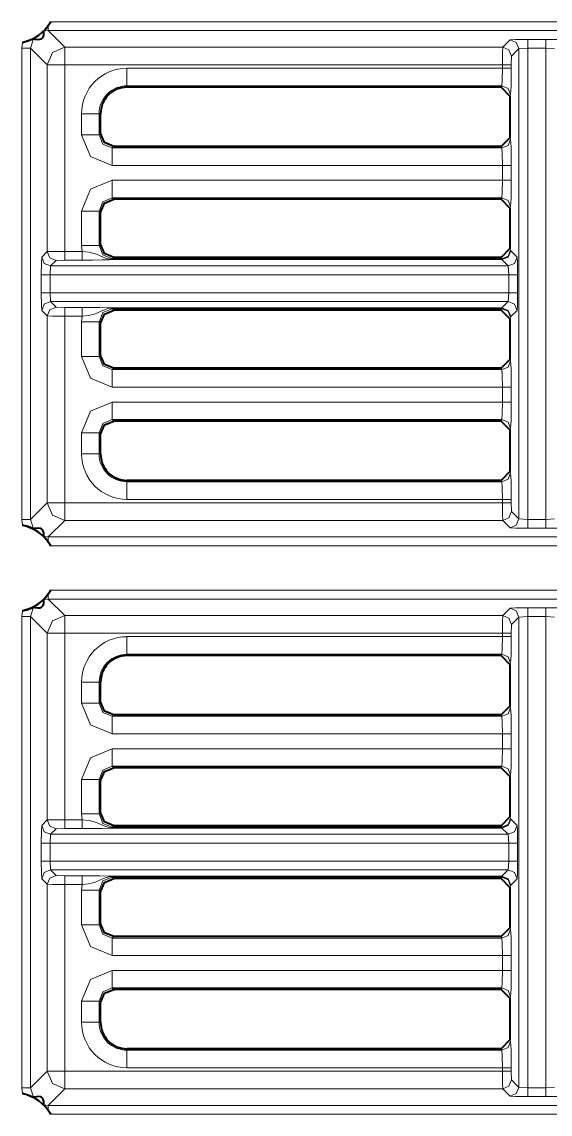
# Model space of a CAD drawing. Header units: millimetres. Extents: x 0 to 2941, y -405 to 1422.
# Drawn here: x 1049.6 to 1079.6, y 455.9 to 518 of the extents above; entities that cross this region are included whole.
import ezdxf

# ---------------------------------------------------------------- set-up
doc = ezdxf.new("R2010")
doc.units = ezdxf.units.MM
doc.layers.add('FINE', color=9, linetype='Continuous')
doc.layers.add('OUTLINE', color=7, linetype='Continuous')

msp = doc.modelspace()

# ---------------------------------------------------------------- linework, layer by layer
at = {"layer": 'FINE', "lineweight": 9}
for p, q in [((1105.804, 517.977), (1051.224, 517.977)), ((1050.824, 517.444), (1051.079, 517.477)), ((1051.079, 517.477), (1105.804, 517.477)), ((1052.023, 516.534), (1051.079, 517.477)), ((1049.615, 516.801), (1049.579, 516.478)), ((1050.079, 516.478), (1050.237, 517.017)), ((1050.079, 516.478), (1051.023, 515.534)), ((1050.079, 489.703), (1050.079, 516.478)), ((1076.884, 516.534), (1052.023, 516.534)), ((1077.304, 516.954), (1076.884, 516.534)), ((1077.384, 516.034), (1077.804, 516.454)), ((1077.804, 516.454), (1078.304, 516.479)), ((1077.804, 516.454), (1077.804, 489.727)), ((1078.304, 516.479), (1079.33, 516.479)), ((1078.304, 489.702), (1078.304, 516.479)), ((1079.33, 516.479), (1079.33, 489.702)), ((1079.33, 516.479), (1079.829, 516.454)), ((1077.371, 515.534), (1077.384, 516.034)), ((1051.023, 515.534), (1051.023, 504.921)), ((1052.023, 515.534), (1076.871, 515.534)), ((1052.023, 504.934), (1052.023, 515.534)), ((1076.871, 515.338), (1055.549, 515.338)), ((1076.871, 515.534), (1076.871, 515.338)), ((1077.371, 515.338), (1077.371, 515.534)), ((1055.549, 514.34), (1076.834, 514.34)), ((1055.549, 514.259), (1055.549, 514.34)), ((1076.834, 514.34), (1076.793, 514.259)), ((1077.293, 513.758), (1077.334, 513.84)), ((1052.969, 512.758), (1052.969, 511.561)), ((1053.967, 512.758), (1054.049, 512.758)), ((1053.967, 511.561), (1053.967, 512.758)), ((1054.049, 511.642), (1053.967, 511.561)), ((1054.716, 510.812), (1054.797, 510.893)), ((1077.334, 511.311), (1077.293, 511.394)), ((1054.716, 509.813), (1076.871, 509.813)), ((1076.871, 509.813), (1076.871, 508.973)), ((1077.371, 508.973), (1077.371, 509.813)), ((1076.871, 508.973), (1054.716, 508.973)), ((1054.716, 507.975), (1076.834, 507.975)), ((1054.797, 507.893), (1054.716, 507.975)), ((1076.834, 507.975), (1076.793, 507.893)), ((1052.969, 507.226), (1052.969, 505.261)), ((1053.967, 507.226), (1054.049, 507.145)), ((1053.967, 505.261), (1053.967, 507.226)), ((1077.293, 507.393), (1077.334, 507.476)), ((1054.049, 505.342), (1053.967, 505.261)), ((1051.023, 504.921), (1050.708, 504.606)), ((1052.999, 504.934), (1052.023, 504.934)), ((1052.969, 505.261), (1052.999, 504.934)), ((1077.334, 505.011), (1077.293, 505.094)), ((1051.182, 503.606), (1051.208, 504.106)), ((1051.523, 504.422), (1052.023, 504.434)), ((1052.023, 504.434), (1052.999, 504.434)), ((1054.716, 504.512), (1054.797, 504.593)), ((1076.834, 504.512), (1054.716, 504.512)), ((1054.716, 504.463), (1076.842, 504.463)), ((1076.793, 504.593), (1076.834, 504.512)), ((1076.834, 504.512), (1076.842, 504.48)), ((1076.842, 504.463), (1077.199, 504.106)), ((1077.199, 504.106), (1077.225, 503.606)), ((1050.682, 503.606), (1050.682, 502.581)), ((1051.182, 503.606), (1077.225, 503.606)), ((1051.182, 502.581), (1051.182, 503.606)), ((1077.725, 502.581), (1077.725, 503.606)), ((1077.225, 502.581), (1051.182, 502.581)), ((1051.208, 502.081), (1051.182, 502.581)), ((1052.023, 501.753), (1051.523, 501.765)), ((1052.999, 501.753), (1052.023, 501.753)), ((1076.842, 501.724), (1054.716, 501.724)), ((1054.716, 501.707), (1076.842, 501.707)), ((1054.797, 501.593), (1054.716, 501.675)), ((1054.716, 501.675), (1076.834, 501.675)), ((1076.834, 501.675), (1076.793, 501.593)), ((1076.842, 501.707), (1076.834, 501.675)), ((1077.199, 502.081), (1076.842, 501.724)), ((1077.342, 501.224), (1077.699, 501.581)), ((1051.023, 501.266), (1051.023, 490.647)), ((1052.023, 490.647), (1052.023, 501.253)), ((1052.023, 501.253), (1052.999, 501.253)), ((1052.999, 501.253), (1052.969, 500.926)), ((1077.293, 501.093), (1077.334, 501.176)), ((1077.334, 501.176), (1077.342, 501.224)), ((1052.969, 500.926), (1052.969, 498.961)), ((1053.967, 500.926), (1054.049, 500.845)), ((1053.967, 498.961), (1053.967, 500.926)), ((1054.049, 499.042), (1053.967, 498.961)), ((1077.334, 498.711), (1077.293, 498.794)), ((1054.716, 498.212), (1054.797, 498.293)), ((1076.834, 498.212), (1054.716, 498.212)), ((1076.793, 498.293), (1076.834, 498.212)), ((1054.716, 497.213), (1076.871, 497.213)), ((1076.871, 497.213), (1076.871, 496.373)), ((1077.371, 496.373), (1077.371, 497.213)), ((1054.716, 495.375), (1076.834, 495.375)), ((1054.797, 495.293), (1054.716, 495.375)), ((1076.834, 495.375), (1076.793, 495.293)), ((1077.293, 494.793), (1077.334, 494.876)), ((1052.969, 494.626), (1052.969, 493.422)), ((1053.967, 493.422), (1053.967, 494.626)), ((1053.967, 494.626), (1054.049, 494.545)), ((1054.049, 493.422), (1053.967, 493.422)), ((1077.334, 492.34), (1077.293, 492.422)), ((1055.549, 491.841), (1055.549, 491.922)), ((1051.023, 490.647), (1050.079, 489.703)), ((1076.871, 490.647), (1052.023, 490.647)), ((1055.549, 490.842), (1076.871, 490.842)), ((1076.871, 490.842), (1076.871, 490.647)), ((1077.371, 490.647), (1077.371, 490.842)), ((1077.384, 490.147), (1077.371, 490.647)), ((1077.804, 489.727), (1077.384, 490.147)), ((1050.237, 489.164), (1050.079, 489.703)), ((1051.079, 488.704), (1052.023, 489.647)), ((1052.023, 489.647), (1076.884, 489.647)), ((1076.884, 489.647), (1077.304, 489.227)), ((1078.304, 489.702), (1077.804, 489.727)), ((1079.33, 489.702), (1078.304, 489.702)), ((1078.304, 489.202), (1079.33, 489.202)), ((1079.829, 489.727), (1079.33, 489.702)), ((1051.079, 488.704), (1050.824, 488.736)), ((1105.804, 488.704), (1051.079, 488.704)), ((1051.224, 488.204), (1105.804, 488.204)), ((1105.804, 485.677), (1051.224, 485.677)), ((1051.079, 485.177), (1105.804, 485.177)), ((1052.023, 484.234), (1051.079, 485.177)), ((1049.615, 484.501), (1049.579, 484.178)), ((1049.579, 484.178), (1049.579, 457.403)), ((1050.079, 484.178), (1050.237, 484.717)), ((1050.079, 484.178), (1051.023, 483.234)), ((1050.079, 457.403), (1050.079, 484.178)), ((1076.884, 484.234), (1052.023, 484.234)), ((1077.304, 484.654), (1076.884, 484.234)), ((1077.804, 484.154), (1078.304, 484.179)), ((1078.304, 457.402), (1078.304, 484.179)), ((1078.304, 484.179), (1079.33, 484.179)), ((1079.33, 484.179), (1079.33, 457.402)), ((1079.33, 484.179), (1079.829, 484.154)), ((1077.371, 483.234), (1077.384, 483.734)), ((1077.384, 483.734), (1077.804, 484.154)), ((1077.804, 484.154), (1077.804, 457.427)), ((1051.023, 483.234), (1051.023, 472.621)), ((1052.023, 483.234), (1076.871, 483.234)), ((1052.023, 472.634), (1052.023, 483.234)), ((1076.871, 483.039), (1055.549, 483.039)), ((1076.871, 483.234), (1076.871, 483.039)), ((1077.371, 483.039), (1077.371, 483.234)), ((1077.293, 481.458), (1077.334, 481.54)), ((1054.716, 478.512), (1054.797, 478.593)), ((1076.793, 478.593), (1076.834, 478.512)), ((1077.334, 479.011), (1077.293, 479.093)), ((1076.834, 478.512), (1054.716, 478.512)), ((1054.716, 477.513), (1076.871, 477.513)), ((1076.871, 477.513), (1076.871, 476.673)), ((1077.371, 476.673), (1077.371, 477.513)), ((1076.871, 476.673), (1054.716, 476.673)), ((1054.716, 475.675), (1076.834, 475.675)), ((1054.797, 475.593), (1054.716, 475.675)), ((1076.834, 475.675), (1076.793, 475.593)), ((1052.969, 474.926), (1052.969, 472.961)), ((1053.967, 474.926), (1054.049, 474.844)), ((1077.293, 475.093), (1077.334, 475.175)), ((1051.023, 472.621), (1050.708, 472.306)), ((1052.999, 472.634), (1052.023, 472.634)), ((1052.969, 472.961), (1052.999, 472.634)), ((1077.334, 472.712), (1077.293, 472.793)), ((1077.342, 472.663), (1077.334, 472.712)), ((1077.699, 472.306), (1077.342, 472.663)), ((1051.182, 471.306), (1051.208, 471.806)), ((1051.208, 471.806), (1051.523, 472.121)), ((1077.199, 471.806), (1051.208, 471.806)), ((1051.523, 472.121), (1052.023, 472.134)), ((1052.023, 472.134), (1052.999, 472.134)), ((1054.716, 472.212), (1054.797, 472.293)), ((1076.834, 472.212), (1054.716, 472.212)), ((1054.716, 472.163), (1076.842, 472.163)), ((1076.793, 472.293), (1076.834, 472.212)), ((1076.834, 472.212), (1076.842, 472.18)), ((1076.842, 472.163), (1077.199, 471.806)), ((1077.199, 471.806), (1077.225, 471.306)), ((1050.682, 471.306), (1050.682, 470.281)), ((1051.182, 471.306), (1077.225, 471.306)), ((1051.182, 470.281), (1051.182, 471.306)), ((1077.225, 471.306), (1077.225, 470.281)), ((1077.725, 470.281), (1077.725, 471.306)), ((1077.225, 470.281), (1051.182, 470.281)), ((1051.208, 469.781), (1051.182, 470.281)), ((1077.225, 470.281), (1077.199, 469.781)), ((1051.208, 469.781), (1077.199, 469.781)), ((1051.523, 469.465), (1051.208, 469.781)), ((1052.023, 469.453), (1051.523, 469.465)), ((1052.999, 469.453), (1052.023, 469.453)), ((1076.842, 469.423), (1054.716, 469.423)), ((1054.716, 469.407), (1076.842, 469.407)), ((1054.797, 469.293), (1054.716, 469.375)), ((1054.716, 469.375), (1076.834, 469.375)), ((1076.834, 469.375), (1076.793, 469.293)), ((1076.842, 469.407), (1076.834, 469.375)), ((1077.199, 469.781), (1076.842, 469.423)), ((1052.023, 458.347), (1052.023, 468.953)), ((1052.023, 468.953), (1052.999, 468.953)), ((1052.999, 468.953), (1052.969, 468.626)), ((1077.293, 468.793), (1077.334, 468.875)), ((1077.334, 468.875), (1077.342, 468.924)), ((1052.969, 468.626), (1052.969, 466.661)), ((1053.967, 468.626), (1054.049, 468.545)), ((1077.334, 466.411), (1077.293, 466.493)), ((1054.716, 465.912), (1054.797, 465.993)), ((1076.834, 465.912), (1054.716, 465.912)), ((1076.793, 465.993), (1076.834, 465.912)), ((1076.871, 464.073), (1054.716, 464.073)), ((1054.716, 463.075), (1076.834, 463.075)), ((1054.797, 462.993), (1054.716, 463.075)), ((1076.834, 463.075), (1076.793, 462.993)), ((1077.293, 462.493), (1077.334, 462.576)), ((1052.969, 462.326), (1052.969, 461.122)), ((1053.967, 462.326), (1054.049, 462.244)), ((1053.967, 461.122), (1053.967, 462.326)), ((1054.049, 461.122), (1053.967, 461.122)), ((1077.334, 460.04), (1077.293, 460.122)), ((1055.549, 459.541), (1055.549, 459.622)), ((1051.023, 458.347), (1050.079, 457.403)), ((1076.871, 458.347), (1052.023, 458.347)), ((1055.549, 458.543), (1076.871, 458.543)), ((1076.871, 458.543), (1076.871, 458.347)), ((1077.371, 458.347), (1077.371, 458.543)), ((1077.384, 457.847), (1077.371, 458.347)), ((1077.804, 457.427), (1077.384, 457.847)), ((1049.579, 457.403), (1049.615, 457.08)), ((1050.237, 456.864), (1050.079, 457.403)), ((1051.079, 456.403), (1052.023, 457.347)), ((1052.023, 457.347), (1076.884, 457.347)), ((1076.884, 457.347), (1077.304, 456.927)), ((1078.304, 457.402), (1077.804, 457.427)), ((1079.33, 457.402), (1078.304, 457.402)), ((1078.304, 456.902), (1079.33, 456.902)), ((1079.829, 457.427), (1079.33, 457.402)), ((1051.079, 456.403), (1050.824, 456.436)), ((1105.804, 456.403), (1051.079, 456.403)), ((1051.224, 455.904), (1105.804, 455.904))]:
    msp.add_line(p, q, dxfattribs=at)
for points in [[(1051.079, 517.755), (1051.079, 517.556), (1051.079, 517.477)], [(1050.079, 516.478), (1049.928, 516.478), (1049.579, 516.478)], [(1049.579, 516.478), (1049.579, 489.703), (1049.615, 489.379)], [(1052.023, 516.534), (1051.316, 516.241), (1051.023, 515.534)], [(1052.023, 515.534), (1052.023, 516.232), (1052.023, 516.534)], [(1076.884, 516.534), (1076.875, 516.232), (1076.871, 515.534)], [(1077.384, 516.034), (1077.237, 516.387), (1076.884, 516.534)], [(1079.33, 516.979), (1078.304, 516.979), (1077.606, 516.972), (1077.304, 516.954)], [(1077.804, 516.454), (1077.657, 516.807), (1077.304, 516.954)], [(1078.304, 516.479), (1078.304, 516.828), (1078.304, 516.979)], [(1079.33, 516.479), (1079.33, 516.828), (1079.33, 516.979)], [(1080.749, 516.534), (1080.329, 516.954), (1080.027, 516.972), (1079.33, 516.979)], [(1052.023, 515.534), (1051.325, 515.534), (1051.023, 515.534)], [(1055.549, 515.338), (1055.549, 514.65), (1055.549, 514.34)], [(1076.871, 515.338), (1076.86, 514.65), (1076.834, 514.34)], [(1077.371, 515.534), (1077.22, 515.534), (1076.871, 515.534)], [(1077.371, 515.338), (1077.22, 515.338), (1076.871, 515.338)], [(1077.334, 513.84), (1077.36, 514.306), (1077.371, 515.338)], [(1077.334, 513.84), (1077.187, 514.193), (1076.834, 514.34)], [(1052.969, 512.758), (1053.657, 512.758), (1053.967, 512.758)], [(1053.967, 511.561), (1053.657, 511.561), (1052.969, 511.561)], [(1052.969, 511.561), (1053.48, 510.325), (1054.716, 509.813)], [(1054.716, 510.812), (1054.185, 511.03), (1053.967, 511.561)], [(1076.793, 510.893), (1076.834, 510.812), (1054.716, 510.812)], [(1076.834, 510.812), (1077.187, 510.959), (1077.334, 511.311)], [(1077.371, 509.813), (1077.36, 510.846), (1077.334, 511.311)], [(1054.716, 510.812), (1054.716, 510.502), (1054.716, 509.813)], [(1076.834, 510.812), (1076.86, 510.502), (1076.871, 509.813)], [(1076.871, 509.813), (1077.22, 509.813), (1077.371, 509.813)], [(1054.716, 508.973), (1053.48, 508.462), (1052.969, 507.226)], [(1054.716, 507.975), (1054.716, 508.285), (1054.716, 508.973)], [(1076.871, 508.973), (1076.86, 508.285), (1076.834, 507.975)], [(1076.871, 508.973), (1077.22, 508.973), (1077.371, 508.973)], [(1077.334, 507.476), (1077.36, 507.941), (1077.371, 508.973)], [(1053.967, 507.226), (1054.185, 507.757), (1054.716, 507.975)], [(1076.834, 507.975), (1077.187, 507.828), (1077.334, 507.476)], [(1052.969, 507.226), (1053.657, 507.226), (1053.967, 507.226)], [(1052.023, 504.934), (1051.325, 504.93), (1051.023, 504.921)], [(1051.023, 504.921), (1051.17, 504.568), (1051.523, 504.422)], [(1052.023, 504.934), (1052.023, 504.585), (1052.023, 504.434)], [(1052.969, 505.261), (1053.657, 505.261), (1053.967, 505.261)], [(1052.999, 504.934), (1052.999, 504.585), (1052.999, 504.434)], [(1076.842, 504.48), (1054.716, 504.48), (1054.646, 504.482), (1054.559, 504.491), (1054.32, 504.551), (1053.82, 504.773), (1053.406, 504.884), (1052.999, 504.934)], [(1054.716, 504.48), (1054.716, 504.501), (1054.716, 504.512), (1054.185, 504.73), (1053.967, 505.261)], [(1076.834, 504.512), (1077.187, 504.659), (1077.334, 505.011)], [(1076.842, 504.48), (1077.194, 504.623), (1077.342, 504.963)], [(1076.842, 504.463), (1077.195, 504.61), (1077.342, 504.963)], [(1077.699, 504.606), (1077.342, 504.963), (1077.334, 505.011)], [(1050.708, 504.606), (1050.69, 504.304), (1050.682, 503.606)], [(1050.708, 504.606), (1050.854, 504.253), (1051.208, 504.106)], [(1077.199, 504.106), (1051.208, 504.106), (1051.523, 504.422)], [(1052.999, 504.434), (1053.591, 504.437), (1054.139, 504.447), (1054.547, 504.459), (1054.655, 504.463), (1054.689, 504.463), (1054.716, 504.463)], [(1054.716, 504.48), (1054.716, 504.468), (1054.716, 504.463)], [(1076.842, 504.48), (1076.842, 504.468), (1076.842, 504.463)], [(1077.199, 504.106), (1077.553, 504.253), (1077.699, 504.606)], [(1077.725, 503.606), (1077.717, 504.304), (1077.699, 504.606)], [(1050.682, 503.606), (1050.833, 503.606), (1051.182, 503.606)], [(1077.225, 503.606), (1077.225, 502.581), (1077.199, 502.081)], [(1077.225, 503.606), (1077.574, 503.606), (1077.725, 503.606)], [(1050.682, 502.581), (1050.833, 502.581), (1051.182, 502.581)], [(1050.682, 502.581), (1050.69, 501.883), (1050.708, 501.581), (1051.023, 501.266)], [(1077.225, 502.581), (1077.574, 502.581), (1077.725, 502.581)], [(1077.699, 501.581), (1077.717, 501.883), (1077.725, 502.581)], [(1050.708, 501.581), (1050.854, 501.934), (1051.208, 502.081)], [(1051.023, 501.266), (1051.17, 501.619), (1051.523, 501.765)], [(1051.523, 501.765), (1051.208, 502.081), (1077.199, 502.081)], [(1052.023, 501.253), (1052.023, 501.602), (1052.023, 501.753)], [(1052.999, 501.253), (1052.999, 501.602), (1052.999, 501.753)], [(1054.716, 501.724), (1054.704, 501.724), (1054.676, 501.724), (1054.617, 501.725), (1054.568, 501.727), (1054.494, 501.729), (1054, 501.744), (1053.53, 501.75), (1052.999, 501.753)], [(1052.999, 501.253), (1053.363, 501.296), (1053.706, 501.374), (1054.224, 501.599), (1054.361, 501.649), (1054.468, 501.679), (1054.614, 501.702), (1054.683, 501.706), (1054.716, 501.707)], [(1053.967, 500.926), (1054.185, 501.457), (1054.716, 501.675)], [(1054.716, 501.707), (1054.716, 501.719), (1054.716, 501.724)], [(1054.716, 501.675), (1054.716, 501.686), (1054.716, 501.707)], [(1076.834, 501.675), (1077.187, 501.528), (1077.334, 501.176)], [(1076.842, 501.724), (1077.195, 501.577), (1077.342, 501.224)], [(1076.842, 501.724), (1076.842, 501.719), (1076.842, 501.707)], [(1076.842, 501.707), (1077.194, 501.564), (1077.342, 501.224)], [(1077.199, 502.081), (1077.553, 501.934), (1077.699, 501.581)], [(1051.023, 501.266), (1051.325, 501.257), (1052.023, 501.253)], [(1052.969, 500.926), (1053.657, 500.926), (1053.967, 500.926)], [(1052.969, 498.961), (1053.657, 498.961), (1053.967, 498.961)], [(1052.969, 498.961), (1053.48, 497.725), (1054.716, 497.213)], [(1054.716, 498.212), (1054.185, 498.43), (1053.967, 498.961)], [(1076.834, 498.212), (1077.187, 498.359), (1077.334, 498.711)], [(1077.371, 497.213), (1077.36, 498.246), (1077.334, 498.711)], [(1054.716, 497.213), (1054.716, 497.902), (1054.716, 498.212)], [(1076.834, 498.212), (1076.86, 497.902), (1076.871, 497.213)], [(1076.871, 497.213), (1077.22, 497.213), (1077.371, 497.213)], [(1076.871, 496.373), (1054.716, 496.373), (1053.48, 495.862), (1052.969, 494.626)], [(1054.716, 495.375), (1054.716, 495.685), (1054.716, 496.373)], [(1076.871, 496.373), (1076.86, 495.685), (1076.834, 495.375)], [(1076.871, 496.373), (1077.22, 496.373), (1077.371, 496.373)], [(1077.334, 494.876), (1077.36, 495.341), (1077.371, 496.373)], [(1053.967, 494.626), (1054.185, 495.157), (1054.716, 495.375)], [(1077.334, 494.876), (1077.187, 495.228), (1076.834, 495.375)], [(1053.967, 494.626), (1053.657, 494.626), (1052.969, 494.626)], [(1053.967, 493.422), (1053.657, 493.422), (1052.969, 493.422)], [(1076.834, 491.841), (1077.187, 491.988), (1077.334, 492.34)], [(1077.371, 490.842), (1077.36, 491.875), (1077.334, 492.34)], [(1076.793, 491.922), (1076.834, 491.841), (1055.549, 491.841)], [(1055.549, 491.841), (1055.549, 491.531), (1055.549, 490.842)], [(1076.834, 491.841), (1076.86, 491.531), (1076.871, 490.842)], [(1052.023, 490.647), (1051.325, 490.647), (1051.023, 490.647)], [(1051.023, 490.647), (1051.316, 489.94), (1052.023, 489.647)], [(1052.023, 489.647), (1052.023, 489.949), (1052.023, 490.647)], [(1076.871, 490.842), (1077.22, 490.842), (1077.371, 490.842)], [(1076.871, 490.647), (1077.22, 490.647), (1077.371, 490.647)], [(1076.871, 490.647), (1076.875, 489.949), (1076.884, 489.647)], [(1076.884, 489.647), (1077.237, 489.794), (1077.384, 490.147)], [(1050.079, 489.703), (1049.928, 489.703), (1049.579, 489.703)], [(1077.304, 489.227), (1077.657, 489.374), (1077.804, 489.727)], [(1077.304, 489.227), (1077.606, 489.209), (1078.304, 489.202)], [(1078.304, 489.202), (1078.304, 489.353), (1078.304, 489.702)], [(1079.33, 489.202), (1079.33, 489.353), (1079.33, 489.702)], [(1079.33, 489.202), (1080.027, 489.209), (1080.329, 489.227)], [(1051.079, 488.704), (1051.079, 488.625), (1051.079, 488.426)], [(1050.824, 485.144), (1051.079, 485.177), (1051.079, 485.256), (1051.079, 485.455)], [(1050.079, 484.178), (1049.928, 484.178), (1049.579, 484.178)], [(1052.023, 484.234), (1051.316, 483.941), (1051.023, 483.234)], [(1052.023, 483.234), (1052.023, 483.932), (1052.023, 484.234)], [(1076.884, 484.234), (1076.875, 483.932), (1076.871, 483.234)], [(1076.884, 484.234), (1077.237, 484.087), (1077.384, 483.734)], [(1079.33, 484.679), (1078.304, 484.679), (1077.606, 484.672), (1077.304, 484.654)], [(1077.304, 484.654), (1077.657, 484.507), (1077.804, 484.154)], [(1078.304, 484.679), (1078.304, 484.528), (1078.304, 484.179)], [(1079.33, 484.679), (1079.33, 484.528), (1079.33, 484.179)], [(1080.749, 484.234), (1080.329, 484.654), (1080.027, 484.672), (1079.33, 484.679)], [(1052.023, 483.234), (1051.325, 483.234), (1051.023, 483.234)], [(1055.549, 482.04), (1055.549, 482.35), (1055.549, 483.039)], [(1076.871, 483.039), (1076.86, 482.35), (1076.834, 482.04)], [(1076.871, 483.234), (1077.22, 483.234), (1077.371, 483.234)], [(1077.371, 483.039), (1077.22, 483.039), (1076.871, 483.039)], [(1077.334, 481.54), (1077.36, 482.006), (1077.371, 483.039)], [(1055.549, 481.959), (1055.549, 482.04), (1076.834, 482.04), (1076.793, 481.959)], [(1077.334, 481.54), (1077.187, 481.893), (1076.834, 482.04)], [(1053.967, 480.459), (1053.657, 480.459), (1052.969, 480.459)], [(1052.969, 480.459), (1052.969, 479.261), (1053.48, 478.025), (1054.716, 477.513)], [(1054.049, 479.342), (1053.967, 479.261), (1053.967, 480.459), (1054.049, 480.459)], [(1052.969, 479.261), (1053.657, 479.261), (1053.967, 479.261)], [(1054.716, 478.512), (1054.185, 478.73), (1053.967, 479.261)], [(1076.834, 478.512), (1077.187, 478.659), (1077.334, 479.011)], [(1077.371, 477.513), (1077.36, 478.546), (1077.334, 479.011)], [(1054.716, 477.513), (1054.716, 478.202), (1054.716, 478.512)], [(1076.834, 478.512), (1076.86, 478.202), (1076.871, 477.513)], [(1076.871, 477.513), (1077.22, 477.513), (1077.371, 477.513)], [(1054.716, 476.673), (1053.48, 476.162), (1052.969, 474.926)], [(1054.716, 475.675), (1054.716, 475.985), (1054.716, 476.673)], [(1076.871, 476.673), (1076.86, 475.985), (1076.834, 475.675)], [(1077.371, 476.673), (1077.22, 476.673), (1076.871, 476.673)], [(1077.334, 475.175), (1077.36, 475.641), (1077.371, 476.673)], [(1053.967, 474.926), (1054.185, 475.457), (1054.716, 475.675)], [(1077.334, 475.175), (1077.187, 475.528), (1076.834, 475.675)], [(1052.969, 474.926), (1053.657, 474.926), (1053.967, 474.926)], [(1054.049, 473.042), (1053.967, 472.961), (1053.967, 474.926)], [(1052.023, 472.634), (1051.325, 472.63), (1051.023, 472.621)], [(1051.023, 472.621), (1051.17, 472.268), (1051.523, 472.121)], [(1052.023, 472.634), (1052.023, 472.285), (1052.023, 472.134)], [(1052.969, 472.961), (1053.657, 472.961), (1053.967, 472.961)], [(1052.999, 472.634), (1052.999, 472.285), (1052.999, 472.134)], [(1076.842, 472.18), (1054.716, 472.18), (1054.646, 472.182), (1054.559, 472.191), (1054.32, 472.251), (1053.82, 472.473), (1053.406, 472.584), (1052.999, 472.634)], [(1054.716, 472.18), (1054.716, 472.201), (1054.716, 472.212), (1054.185, 472.43), (1053.967, 472.961)], [(1076.834, 472.212), (1077.187, 472.359), (1077.334, 472.712)], [(1076.842, 472.18), (1077.194, 472.323), (1077.342, 472.663)], [(1076.842, 472.163), (1077.195, 472.31), (1077.342, 472.663)], [(1050.708, 472.306), (1050.69, 472.004), (1050.682, 471.306)], [(1050.708, 472.306), (1050.854, 471.953), (1051.208, 471.806)], [(1052.999, 472.134), (1053.591, 472.137), (1054.139, 472.146), (1054.547, 472.159), (1054.655, 472.163), (1054.689, 472.163), (1054.716, 472.163)], [(1054.716, 472.18), (1054.716, 472.168), (1054.716, 472.163)], [(1076.842, 472.18), (1076.842, 472.168), (1076.842, 472.163)], [(1077.199, 471.806), (1077.553, 471.953), (1077.699, 472.306)], [(1077.725, 471.306), (1077.717, 472.004), (1077.699, 472.306)], [(1050.682, 471.306), (1050.833, 471.306), (1051.182, 471.306)], [(1077.225, 471.306), (1077.574, 471.306), (1077.725, 471.306)], [(1050.682, 470.281), (1050.833, 470.281), (1051.182, 470.281)], [(1050.682, 470.281), (1050.69, 469.583), (1050.708, 469.281)], [(1077.225, 470.281), (1077.574, 470.281), (1077.725, 470.281)], [(1077.342, 468.924), (1077.699, 469.281), (1077.717, 469.583), (1077.725, 470.281)], [(1050.708, 469.281), (1050.854, 469.634), (1051.208, 469.781)], [(1050.708, 469.281), (1051.023, 468.966), (1051.023, 458.347)], [(1051.023, 468.966), (1051.17, 469.319), (1051.523, 469.465)], [(1052.023, 468.953), (1052.023, 469.302), (1052.023, 469.453)], [(1052.999, 468.953), (1052.999, 469.302), (1052.999, 469.453)], [(1054.716, 469.423), (1054.704, 469.424), (1054.676, 469.424), (1054.617, 469.425), (1054.568, 469.427), (1054.494, 469.429), (1054, 469.444), (1053.53, 469.45), (1052.999, 469.453)], [(1052.999, 468.953), (1053.363, 468.996), (1053.706, 469.074), (1054.224, 469.299), (1054.361, 469.35), (1054.468, 469.379), (1054.614, 469.402), (1054.683, 469.406), (1054.716, 469.407)], [(1053.967, 468.626), (1054.185, 469.157), (1054.716, 469.375)], [(1054.716, 469.407), (1054.716, 469.419), (1054.716, 469.423)], [(1054.716, 469.375), (1054.716, 469.386), (1054.716, 469.407)], [(1076.834, 469.375), (1077.187, 469.228), (1077.334, 468.875)], [(1076.842, 469.423), (1077.195, 469.277), (1077.342, 468.924)], [(1076.842, 469.423), (1076.842, 469.419), (1076.842, 469.407)], [(1076.842, 469.407), (1077.194, 469.264), (1077.342, 468.924)], [(1077.199, 469.781), (1077.553, 469.634), (1077.699, 469.281)], [(1051.023, 468.966), (1051.325, 468.957), (1052.023, 468.953)], [(1052.969, 468.626), (1053.657, 468.626), (1053.967, 468.626)], [(1054.049, 466.742), (1053.967, 466.661), (1053.967, 468.626)], [(1052.969, 466.661), (1053.657, 466.661), (1053.967, 466.661)], [(1052.969, 466.661), (1053.48, 465.425), (1054.716, 464.913)], [(1054.716, 465.912), (1054.185, 466.13), (1053.967, 466.661)], [(1076.834, 465.912), (1077.187, 466.059), (1077.334, 466.411)], [(1077.371, 464.073), (1077.371, 464.913), (1077.36, 465.946), (1077.334, 466.411)], [(1054.716, 464.913), (1054.716, 465.602), (1054.716, 465.912)], [(1076.834, 465.912), (1076.86, 465.602), (1076.871, 464.913)], [(1054.716, 464.913), (1076.871, 464.913), (1076.871, 464.073)], [(1077.371, 464.913), (1077.22, 464.913), (1076.871, 464.913)], [(1054.716, 464.073), (1053.48, 463.562), (1052.969, 462.326)], [(1054.716, 463.075), (1054.716, 463.385), (1054.716, 464.073)], [(1076.871, 464.073), (1076.86, 463.385), (1076.834, 463.075)], [(1077.371, 464.073), (1077.22, 464.073), (1076.871, 464.073)], [(1077.334, 462.576), (1077.36, 463.041), (1077.371, 464.073)], [(1053.967, 462.326), (1054.185, 462.857), (1054.716, 463.075)], [(1077.334, 462.576), (1077.187, 462.928), (1076.834, 463.075)], [(1053.967, 462.326), (1053.657, 462.326), (1052.969, 462.326)], [(1053.967, 461.122), (1053.657, 461.122), (1052.969, 461.122)], [(1077.334, 460.04), (1077.187, 459.688), (1076.834, 459.541)], [(1077.371, 458.543), (1077.36, 459.575), (1077.334, 460.04)], [(1076.793, 459.622), (1076.834, 459.541), (1055.549, 459.541)], [(1055.549, 458.543), (1055.549, 459.231), (1055.549, 459.541)], [(1076.834, 459.541), (1076.86, 459.231), (1076.871, 458.543)], [(1052.023, 458.347), (1051.325, 458.347), (1051.023, 458.347)], [(1051.023, 458.347), (1051.316, 457.64), (1052.023, 457.347)], [(1052.023, 457.347), (1052.023, 457.649), (1052.023, 458.347)], [(1077.371, 458.543), (1077.22, 458.543), (1076.871, 458.543)], [(1077.371, 458.347), (1077.22, 458.347), (1076.871, 458.347)], [(1076.871, 458.347), (1076.875, 457.649), (1076.884, 457.347)], [(1077.384, 457.847), (1077.237, 457.494), (1076.884, 457.347)], [(1050.079, 457.403), (1049.928, 457.403), (1049.579, 457.403)], [(1077.804, 457.427), (1077.657, 457.074), (1077.304, 456.927)], [(1077.304, 456.927), (1077.606, 456.909), (1078.304, 456.902)], [(1078.304, 457.402), (1078.304, 457.053), (1078.304, 456.902)], [(1079.33, 457.402), (1079.33, 457.053), (1079.33, 456.902)], [(1079.33, 456.902), (1080.027, 456.909), (1080.329, 456.927)], [(1051.079, 456.126), (1051.079, 456.325), (1051.079, 456.403)]]:
    msp.add_lwpolyline(points, dxfattribs=at)
for points in [[(1055.549, 515.338, 0.414204), (1052.969, 512.758)], [(1055.549, 514.34, 0.414214), (1053.967, 512.758)], [(1052.969, 493.422, 0.414223), (1055.549, 490.842)], [(1053.967, 493.422, 0.414277), (1055.549, 491.841)], [(1055.549, 483.038, 0.414204), (1052.969, 480.459)], [(1055.549, 482.04, 0.414182), (1053.967, 480.459)], [(1052.969, 461.122, 0.414204), (1055.549, 458.542)], [(1053.967, 461.122, 0.414214), (1055.549, 459.541)]]:
    msp.add_lwpolyline(points, format="xyb", dxfattribs=at)
at = {"layer": 'OUTLINE', "lineweight": 40}
for p, q in [((1051.224, 517.977), (1051.079, 517.755)), ((1076.793, 514.259), (1055.549, 514.259)), ((1076.793, 514.259), (1077.293, 513.758)), ((1077.293, 513.758), (1077.293, 511.394)), ((1054.049, 511.642), (1054.049, 512.758)), ((1076.793, 510.893), (1054.797, 510.893)), ((1077.293, 511.394), (1076.793, 510.893)), ((1076.793, 507.893), (1054.797, 507.893)), ((1076.793, 507.893), (1077.293, 507.393)), ((1054.049, 505.342), (1054.049, 507.145)), ((1077.293, 507.393), (1077.293, 505.094)), ((1077.293, 505.094), (1076.793, 504.593)), ((1076.793, 504.593), (1054.797, 504.593)), ((1076.793, 501.593), (1054.797, 501.593)), ((1076.793, 501.593), (1077.293, 501.093)), ((1077.293, 501.093), (1077.293, 498.794)), ((1077.293, 498.794), (1076.793, 498.293)), ((1076.793, 498.293), (1054.797, 498.293)), ((1076.793, 495.293), (1054.797, 495.293)), ((1076.793, 495.293), (1077.293, 494.793)), ((1077.293, 494.793), (1077.293, 492.422)), ((1077.293, 492.422), (1076.793, 491.922)), ((1076.793, 491.922), (1055.549, 491.922)), ((1051.079, 488.426), (1051.224, 488.204)), ((1051.224, 485.677), (1051.079, 485.455)), ((1076.793, 481.959), (1055.549, 481.959)), ((1076.793, 481.959), (1077.293, 481.458)), ((1077.293, 481.458), (1077.293, 479.093)), ((1054.049, 479.342), (1054.049, 480.459)), ((1076.793, 478.593), (1054.797, 478.593)), ((1077.293, 479.093), (1076.793, 478.593)), ((1076.793, 475.593), (1054.797, 475.593)), ((1076.793, 475.593), (1077.293, 475.093)), ((1077.293, 475.093), (1077.293, 472.793)), ((1077.293, 472.793), (1076.793, 472.293)), ((1076.793, 472.293), (1054.797, 472.293)), ((1076.793, 469.293), (1054.797, 469.293)), ((1076.793, 469.293), (1077.293, 468.793)), ((1077.293, 468.793), (1077.293, 466.493)), ((1054.049, 466.742), (1054.049, 468.545)), ((1077.293, 466.493), (1076.793, 465.993)), ((1076.793, 465.993), (1054.797, 465.993)), ((1076.793, 462.993), (1054.797, 462.993)), ((1076.793, 462.993), (1077.293, 462.493)), ((1077.293, 462.493), (1077.293, 460.122)), ((1054.049, 461.122), (1054.049, 462.244)), ((1077.293, 460.122), (1076.793, 459.622)), ((1076.793, 459.622), (1055.549, 459.622)), ((1051.079, 456.126), (1051.224, 455.904))]:
    msp.add_line(p, q, dxfattribs=at)
for points in [[(1049.615, 516.801, 0.207931), (1051.224, 517.977)], [(1055.549, 514.258, 0.414214), (1054.049, 512.758)], [(1054.049, 493.422, 0.414214), (1055.549, 491.922)], [(1051.224, 488.204, 0.207973), (1049.615, 489.379)], [(1049.615, 484.501, 0.208021), (1051.224, 485.677)], [(1055.549, 481.959, 0.414214), (1054.049, 480.459)], [(1054.049, 461.122, 0.414214), (1055.549, 459.622)], [(1051.224, 455.904, 0.208002), (1049.615, 457.08)]]:
    msp.add_lwpolyline(points, format="xyb", dxfattribs=at)
for points in [[(1051.079, 517.755), (1050.945, 517.584), (1050.866, 517.493), (1050.832, 517.456), (1050.824, 517.444)], [(1050.237, 517.017), (1050.311, 516.998), (1050.481, 516.976), (1050.592, 516.986), (1050.687, 517.021), (1050.702, 517.03), (1050.709, 517.035), (1050.712, 517.037), (1050.714, 517.039), (1050.717, 517.04), (1050.719, 517.042), (1050.721, 517.044), (1050.725, 517.047), (1050.734, 517.055), (1050.752, 517.072), (1050.782, 517.112), (1050.821, 517.209), (1050.824, 517.444)], [(1050.237, 517.017), (1050.218, 517.01), (1050.153, 516.981), (1049.987, 516.912), (1049.769, 516.84), (1049.615, 516.801)], [(1054.797, 510.893), (1054.268, 511.113), (1054.049, 511.642)], [(1054.049, 507.145), (1054.268, 507.674), (1054.797, 507.893)], [(1054.797, 504.593), (1054.268, 504.813), (1054.049, 505.342)], [(1054.049, 499.042), (1054.049, 500.845), (1054.268, 501.374), (1054.797, 501.593)], [(1054.797, 498.293), (1054.268, 498.513), (1054.049, 499.042)], [(1054.049, 493.422), (1054.049, 494.545), (1054.268, 495.074), (1054.797, 495.293)], [(1049.615, 489.379), (1049.856, 489.314), (1050.04, 489.247), (1050.172, 489.192), (1050.221, 489.17), (1050.237, 489.164)], [(1050.824, 488.736), (1050.832, 488.802), (1050.826, 488.948), (1050.797, 489.041), (1050.742, 489.118), (1050.729, 489.131), (1050.722, 489.136), (1050.72, 489.138), (1050.717, 489.14), (1050.715, 489.142), (1050.712, 489.144), (1050.709, 489.146), (1050.701, 489.152), (1050.681, 489.163), (1050.639, 489.182), (1050.54, 489.202), (1050.285, 489.177), (1050.237, 489.164)], [(1050.824, 488.736), (1050.836, 488.721), (1050.882, 488.67), (1050.996, 488.535), (1051.079, 488.426)], [(1051.079, 485.455), (1050.945, 485.283), (1050.866, 485.193), (1050.832, 485.156), (1050.824, 485.144)], [(1050.237, 484.717), (1050.311, 484.698), (1050.481, 484.676), (1050.592, 484.686), (1050.687, 484.721), (1050.702, 484.73), (1050.709, 484.735), (1050.712, 484.737), (1050.714, 484.739), (1050.717, 484.74), (1050.719, 484.742), (1050.721, 484.744), (1050.725, 484.747), (1050.734, 484.755), (1050.752, 484.772), (1050.782, 484.812), (1050.821, 484.909), (1050.824, 485.144)], [(1050.237, 484.717), (1050.218, 484.71), (1050.153, 484.681), (1049.987, 484.613), (1049.769, 484.54), (1049.615, 484.501)], [(1054.797, 478.593), (1054.268, 478.813), (1054.049, 479.342)], [(1054.049, 473.042), (1054.049, 474.844), (1054.268, 475.374), (1054.797, 475.593)], [(1054.797, 472.293), (1054.268, 472.513), (1054.049, 473.042)], [(1054.049, 468.545), (1054.268, 469.074), (1054.797, 469.293)], [(1054.797, 465.993), (1054.268, 466.213), (1054.049, 466.742)], [(1054.049, 462.244), (1054.268, 462.774), (1054.797, 462.993)], [(1049.615, 457.08), (1049.856, 457.014), (1050.04, 456.948), (1050.172, 456.892), (1050.221, 456.87), (1050.237, 456.864)], [(1050.824, 456.436), (1050.832, 456.502), (1050.826, 456.648), (1050.797, 456.741), (1050.742, 456.818), (1050.729, 456.831), (1050.722, 456.836), (1050.72, 456.838), (1050.717, 456.84), (1050.715, 456.842), (1050.712, 456.844), (1050.709, 456.846), (1050.701, 456.851), (1050.681, 456.863), (1050.639, 456.882), (1050.54, 456.903), (1050.285, 456.877), (1050.237, 456.864)], [(1050.824, 456.436), (1050.836, 456.421), (1050.882, 456.37), (1050.996, 456.236), (1051.079, 456.126)]]:
    msp.add_lwpolyline(points, dxfattribs=at)

doc.saveas('drawing.dxf')
